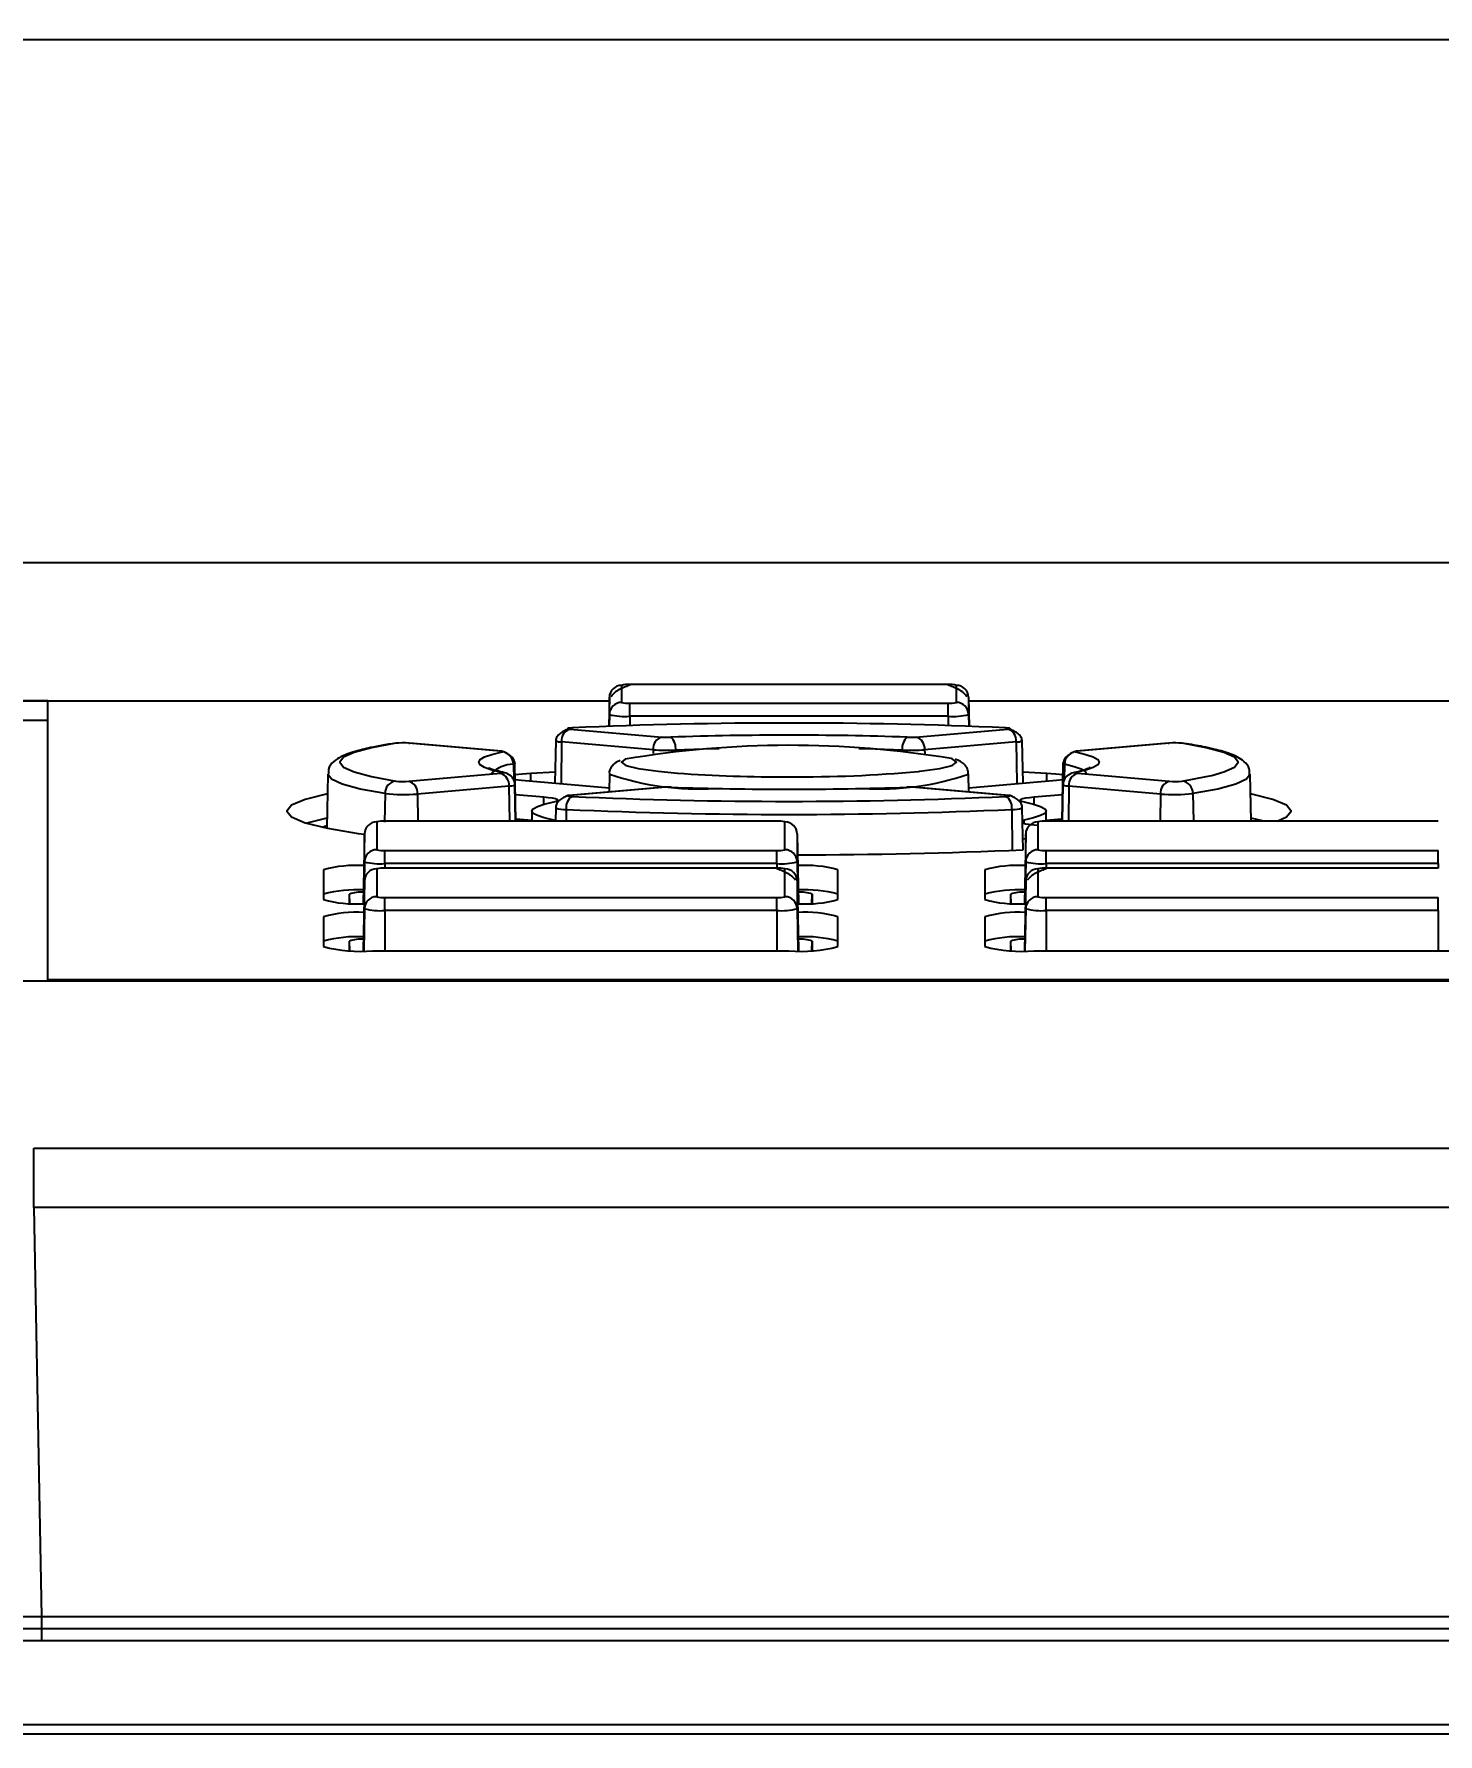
# Model space of a CAD drawing. Header units: millimetres. Extents: x 102 to 710, y 145 to 429.
# Drawn here: x 174.43 to 203.09, y 170.69 to 205.39 of the extents above; entities that cross this region are included whole.
import ezdxf

# ---------------------------------------------------------------- set-up
doc = ezdxf.new("R2010")
doc.units = ezdxf.units.MM
doc.layers.add('DIM', color=5, linetype='Continuous')
doc.styles.add('SLDTEXTSTYLE0', font='TXT', dxfattribs={"width": 0.75})
doc.dimstyles.new('SLDDIMSTYLE0', dxfattribs={"dimtxt": 3.5, "dimasz": 3.302, "dimexe": 0, "dimexo": 0.0625, "dimgap": 0.875, "dimtad": 1, "dimlfac": 2, "dimrnd": 1e-09, "dimzin": 4, "dimdsep": 46, "dimtxsty": 'SLDTEXTSTYLE0', "dimsah": 1, "dimcen": 0.09, "dimadec": 0, "dimazin": 1, "dimtfac": 1, "dimtofl": 0, "dimtmove": 0, "dimatfit": 3, "dimfxl": 1, "dimfrac": 2, "dimtolj": 1, "dimtzin": 12, "dimarcsym": 0})

# ---------------------------------------------------------------- blocks, each defined once
blk = doc.blocks.new('_D')
at = {"layer": 'DIM'}
for p, q in [((102.116, 172.945), (102.118, 235.749)), ((301.968, 172.941), (301.969, 235.745)), ((102.118, 234.749), (301.969, 234.745))]:
    blk.add_line(p, q, dxfattribs=at)
for points in [[(102.118, 234.749), (105.42, 234.241), (105.42, 235.257)], [(301.969, 234.745), (298.667, 235.253), (298.667, 234.237)]]:
    blk.add_solid(points, dxfattribs=at)
at = {"layer": 'DIM', "insert": (188.938, 239.259), "char_height": 3.5, "attachment_point": 1, "rotation": 359.9989, "style": 'SLDTEXTSTYLE0'}
blk.add_mtext('399.70', dxfattribs=at)

msp = doc.modelspace()

# ---------------------------------------------------------------- linework, layer by layer
at = {"color": 7, "linetype": 'Continuous', "lineweight": 25}
for p, q in [((290.3153, 205.2664), (113.7688, 205.2664)), ((186.4226, 192.0929), (186.4226, 191.7443)), ((193.0896, 192.1084), (186.5896, 192.1084)), ((193.0896, 192.1075), (186.5896, 192.1075)), ((193.2567, 191.7443), (193.2567, 192.0929)), ((169.542, 191.7763), (186.1714, 191.7763)), ((174.7094, 191.7741), (174.1095, 191.7741)), ((174.7094, 186.0895), (174.7094, 191.7741)), ((186.1726, 191.8482), (186.1622, 191.2559)), ((186.1726, 191.4996), (186.1726, 191.8482)), ((186.5896, 191.4632), (186.5896, 191.7297)), ((186.5896, 191.7297), (193.0896, 191.7297)), ((193.0896, 191.4632), (193.0896, 191.7297)), ((193.5066, 191.8482), (193.5066, 191.4996)), ((193.5066, 191.8482), (193.517, 191.2559)), ((193.5079, 191.7763), (204.6714, 191.7763)), ((174.7094, 191.3756), (174.1095, 191.3756)), ((185.3758, 191.2007), (187.2466, 191.0376)), ((193.0896, 191.4632), (186.5896, 191.4632)), ((192.4326, 191.0376), (194.3035, 191.2007)), ((183.9473, 190.7501), (182.0765, 190.9131)), ((183.9691, 190.7501), (182.0982, 190.9132)), ((185.0769, 190.9663), (185.0617, 190.0984)), ((185.0769, 190.9663), (185.0777, 190.9685)), ((187.0699, 190.7775), (185.199, 190.9406)), ((194.4802, 190.9406), (192.6094, 190.7775)), ((194.6014, 190.9688), (194.6024, 190.9663)), ((194.6176, 190.0984), (194.6024, 190.9663)), ((197.5811, 190.9132), (195.7102, 190.7501)), ((197.6028, 190.9131), (195.7319, 190.7501)), ((184.2668, 189.3194), (184.2462, 190.4951)), ((195.433, 190.4951), (195.4124, 189.3194)), ((180.4226, 190.2806), (180.4033, 189.1791)), ((182.0765, 190.135), (183.9473, 190.2981)), ((184.2519, 190.1715), (184.3792, 190.1579)), ((184.3792, 190.1579), (186.1678, 190.002)), ((185.0655, 190.3184), (184.5725, 190.2943)), ((186.1726, 190.2799), (186.1663, 189.9183)), ((193.513, 189.9183), (193.5066, 190.2799)), ((193.5115, 190.002), (195.3, 190.1579)), ((195.1068, 190.2943), (194.6137, 190.3184)), ((195.3, 190.1579), (195.4274, 190.1715)), ((195.7319, 190.2981), (197.6028, 190.135)), ((199.2735, 189.3194), (199.2566, 190.2806)), ((184.1241, 190.038), (182.2532, 189.8749)), ((184.2593, 189.3194), (184.2462, 190.0637)), ((184.8326, 189.8102), (184.2574, 189.8604)), ((187.2249, 190.0106), (185.3541, 189.8475)), ((187.2466, 190.0105), (185.3758, 189.8475)), ((187.4284, 190.0137), (187.4462, 190.0131)), ((192.2331, 190.0131), (192.2509, 190.0137)), ((194.3035, 189.8475), (192.4326, 190.0105)), ((194.3252, 189.8475), (192.4543, 190.0106)), ((195.4219, 189.8604), (194.8466, 189.8102)), ((195.433, 190.0637), (195.42, 189.3194)), ((197.426, 189.8749), (195.5552, 190.038)), ((184.5896, 189.5279), (184.5896, 189.3194)), ((185.0769, 189.5925), (185.0721, 189.3194)), ((185.0774, 189.5906), (185.0769, 189.5925)), ((194.6024, 189.5925), (194.6018, 189.5905)), ((194.6174, 188.7375), (194.6024, 189.5925)), ((195.0896, 189.3194), (195.0896, 189.5279)), ((180.4068, 189.3793), (179.996, 189.2788)), ((180.3109, 189.1987), (180.4043, 189.2347)), ((181.4226, 189.3039), (181.4226, 188.7374)), ((189.5896, 189.3194), (181.5896, 189.3194)), ((189.5896, 189.3185), (181.5896, 189.3185)), ((184.5896, 189.3333), (184.2661, 189.3615)), ((185.0724, 189.3352), (185.0398, 189.3425)), ((189.7567, 188.7374), (189.7567, 189.3039)), ((194.6395, 189.3425), (194.6069, 189.3352)), ((194.8466, 189.2456), (194.9214, 189.2391)), ((194.9226, 189.3039), (194.9226, 188.7374)), ((195.4132, 189.3615), (195.0896, 189.3333)), ((203.0896, 189.3194), (195.0896, 189.3194)), ((203.0896, 189.3185), (195.0896, 189.3185)), ((199.536, 189.3194), (199.2724, 189.3793)), ((181.0465, 189.0688), (181.1725, 189.0542)), ((181.1726, 189.0592), (181.1476, 187.6339)), ((181.1726, 188.4927), (181.1726, 189.0592)), ((190.0066, 189.0592), (190.0066, 188.4927)), ((190.0066, 189.0592), (190.0316, 187.6339)), ((194.6708, 188.9528), (194.6135, 188.9578)), ((194.6726, 189.0592), (194.6476, 187.6339)), ((194.6726, 188.4927), (194.6726, 189.0592)), ((181.5896, 188.4564), (181.5896, 188.7228)), ((181.5896, 188.7228), (189.5896, 188.7228)), ((189.5896, 188.4564), (181.5896, 188.4564)), ((189.5896, 188.4564), (189.5896, 188.7228)), ((195.0896, 188.4564), (195.0896, 188.7228)), ((195.0896, 188.7228), (203.0896, 188.7228)), ((203.0896, 188.4564), (195.0896, 188.4564)), ((203.0896, 188.4564), (203.0896, 188.7228)), ((180.3396, 188.3295), (180.3396, 187.7194)), ((181.1726, 188.1005), (181.1476, 186.6752)), ((181.1726, 187.534), (181.1726, 188.1005)), ((181.4226, 188.3452), (181.4226, 187.7787)), ((189.5896, 188.3607), (181.5896, 188.3607)), ((189.5896, 188.3598), (181.5896, 188.3598)), ((189.7567, 187.7787), (189.7567, 188.3452)), ((190.0066, 188.1005), (190.0066, 187.534)), ((190.0066, 188.1005), (190.0316, 186.6752)), ((190.8396, 187.7194), (190.8396, 188.3295)), ((193.8396, 188.3295), (193.8396, 187.7194)), ((194.6726, 188.1005), (194.6476, 186.6752)), ((194.6726, 187.534), (194.6726, 188.1005)), ((194.9226, 188.3452), (194.9226, 187.7787)), ((203.0896, 188.3607), (195.0896, 188.3607)), ((203.0896, 188.3598), (195.0896, 188.3598)), ((180.8658, 187.6427), (180.8658, 187.8314)), ((181.5896, 187.4976), (181.5896, 187.7641)), ((181.5896, 187.7641), (189.5896, 187.7641)), ((189.5896, 187.4976), (189.5896, 187.7641)), ((190.3134, 187.8314), (190.3134, 187.6427)), ((194.3658, 187.6427), (194.3658, 187.8314)), ((195.0896, 187.4976), (195.0896, 187.7641)), ((195.0896, 187.7641), (203.0896, 187.7641)), ((203.0896, 187.4976), (203.0896, 187.7641)), ((180.3396, 187.3708), (180.3396, 186.7607)), ((189.5896, 187.4976), (181.5896, 187.4976)), ((190.8396, 186.7607), (190.8396, 187.3708)), ((193.8396, 187.3708), (193.8396, 186.7607)), ((203.0896, 187.4976), (195.0896, 187.4976)), ((180.8658, 186.684), (180.8658, 186.8727)), ((181.3396, 186.6735), (189.8396, 186.6735)), ((190.3134, 186.8727), (190.3134, 186.684)), ((194.3658, 186.684), (194.3658, 186.8727)), ((194.8396, 186.6735), (203.3396, 186.6735)), ((299.4361, 186.0526), (104.648, 186.0526)), ((174.7094, 186.0526), (174.7094, 186.0895)), ((174.7094, 186.0895), (262.692, 186.0895)), ((174.427, 182.6463), (229.6571, 182.6463)), ((174.427, 181.4327), (174.427, 182.6463)), ((174.427, 181.4327), (174.5783, 173.0895)), ((229.6571, 181.4327), (174.427, 181.4327)), ((171.0384, 172.8395), (174.5779, 172.8395)), ((174.5779, 173.0895), (174.5783, 173.0895)), ((174.5779, 173.0895), (174.5779, 172.8395)), ((174.5779, 172.8395), (174.5779, 172.5895)), ((174.5779, 172.8395), (229.5062, 172.8395)), ((174.5783, 173.0895), (229.5058, 173.0895)), ((174.5779, 172.5895), (170.8615, 172.5895)), ((229.5062, 172.5895), (174.5779, 172.5895)), ((103.4643, 170.8835), (300.6028, 170.8835)), ((300.585, 170.6895), (103.4821, 170.6895))]:
    msp.add_line(p, q, dxfattribs=at)
at = {"color": 8, "linetype": 'Continuous', "lineweight": 25}
for p, q in [((169.542, 194.5997), (263.942, 194.5997)), ((186.5896, 192.1075), (186.5896, 192.1084)), ((193.0896, 192.1075), (193.0896, 192.1084)), ((186.1726, 191.4996), (186.1684, 191.2562)), ((186.5896, 191.4632), (186.5896, 191.2712)), ((193.0896, 191.4632), (193.0896, 191.2712)), ((193.5066, 191.4996), (193.5109, 191.2562)), ((182.0765, 190.9131), (182.0982, 190.9132)), ((185.199, 190.9406), (185.1885, 190.0873)), ((194.4802, 190.9406), (194.4908, 190.0873)), ((197.5811, 190.9132), (197.6028, 190.9131)), ((183.9473, 190.7501), (183.9691, 190.7501)), ((187.0699, 190.7775), (187.0689, 190.6984)), ((187.5235, 190.7696), (187.5237, 190.7431)), ((192.1557, 190.7696), (192.1556, 190.7431)), ((192.6094, 190.7775), (192.6104, 190.6984)), ((195.7102, 190.7501), (195.7319, 190.7501)), ((184.2148, 190.4813), (184.22, 190.1637)), ((184.5725, 190.141), (184.5725, 190.2943)), ((195.1068, 190.141), (195.1068, 190.2943)), ((195.4644, 190.4813), (195.4593, 190.1637)), ((181.5932, 189.8831), (181.5843, 189.3035)), ((182.2532, 189.8749), (182.2601, 189.3194)), ((184.1241, 190.038), (184.133, 189.3194)), ((184.8326, 189.6655), (184.8326, 189.8102)), ((185.3758, 189.8475), (185.3541, 189.8475)), ((187.2466, 190.0105), (187.2249, 190.0106)), ((192.4543, 190.0106), (192.4326, 190.0105)), ((194.3252, 189.8475), (194.3035, 189.8475)), ((194.8466, 189.6655), (194.8466, 189.8102)), ((195.5552, 190.038), (195.5463, 189.3194)), ((197.426, 189.8749), (197.4192, 189.3194)), ((198.0861, 189.8831), (198.0947, 189.3194)), ((185.2925, 189.5607), (185.2905, 189.3194)), ((194.3867, 189.5607), (194.3938, 188.7276)), ((181.5896, 189.3185), (181.5896, 189.3194)), ((185.0398, 189.3194), (185.0398, 189.3425)), ((189.5896, 189.3185), (189.5896, 189.3194)), ((194.6395, 189.2719), (194.6395, 189.3425)), ((195.0896, 189.3185), (195.0896, 189.3194)), ((203.0896, 189.3185), (203.0896, 189.3194)), ((181.1726, 188.4927), (181.1576, 187.6337)), ((181.5896, 188.4564), (181.5896, 188.3607)), ((189.5896, 188.4564), (189.5896, 188.3607)), ((190.0066, 188.4927), (190.0217, 187.6337)), ((194.6726, 188.4927), (194.6576, 187.6337)), ((195.0896, 188.4564), (195.0896, 188.3607)), ((203.0896, 188.4564), (203.0896, 188.3607)), ((181.5896, 188.3598), (181.5896, 188.3607)), ((189.5896, 188.3598), (189.5896, 188.3607)), ((195.0896, 188.3598), (195.0896, 188.3607)), ((203.0896, 188.3598), (203.0896, 188.3607)), ((180.8758, 187.6422), (180.8658, 187.8314)), ((190.3035, 187.6422), (190.3134, 187.8314)), ((194.3758, 187.6422), (194.3658, 187.8314)), ((181.1726, 187.534), (181.1576, 186.675)), ((181.5896, 187.4976), (181.5896, 186.6735)), ((189.5896, 187.4976), (189.5896, 186.6735)), ((190.0066, 187.534), (190.0217, 186.675)), ((194.6726, 187.534), (194.6576, 186.675)), ((195.0896, 187.4976), (195.0896, 186.6735)), ((203.0896, 187.4976), (203.0896, 186.6735)), ((180.8758, 186.6835), (180.8658, 186.8727)), ((190.3035, 186.6835), (190.3134, 186.8727)), ((194.3758, 186.6835), (194.3658, 186.8727))]:
    msp.add_line(p, q, dxfattribs=at)
at = {"color": 7, "linetype": 'Continuous', "lineweight": 25, "flags": 128}
for points in [[(185.4132, 191.2237), (185.3818, 191.2218), (185.3564, 191.2193), (185.3383, 191.2163), (185.3285, 191.213), (185.3275, 191.2097), (185.3354, 191.2064), (185.3518, 191.2033), (185.3758, 191.2007)], [(194.3035, 191.2007), (194.3275, 191.2033), (194.3438, 191.2064), (194.3517, 191.2097), (194.3508, 191.213), (194.341, 191.2163), (194.3229, 191.2193), (194.2975, 191.2218), (194.266, 191.2237)], [(181.8121, 190.9099), (181.3195, 190.8189), (180.962, 190.7233), (180.7452, 190.6245), (180.6726, 190.5241), (180.7452, 190.4237), (180.962, 190.3249), (181.3195, 190.2293), (181.8121, 190.1383)], [(183.9837, 190.3139), (183.7765, 190.3647), (183.6271, 190.417), (183.5369, 190.4703), (183.5067, 190.5241), (183.5369, 190.5779), (183.6271, 190.6312), (183.7765, 190.6835), (183.9837, 190.7342)], [(183.9837, 190.7342), (183.9913, 190.7363), (183.9955, 190.7384), (183.9961, 190.7405), (183.993, 190.7426), (183.9865, 190.7447), (183.9765, 190.7467), (183.9634, 190.7485), (183.9473, 190.7501)], [(184.2443, 190.4986), (184.2457, 190.4969), (184.2462, 190.4951)], [(195.433, 190.4951), (195.4336, 190.4969), (195.4349, 190.4986)], [(195.7319, 190.7501), (195.7159, 190.7485), (195.7028, 190.7467), (195.6928, 190.7447), (195.6862, 190.7426), (195.6832, 190.7405), (195.6838, 190.7384), (195.6879, 190.7363), (195.6956, 190.7342)], [(195.6956, 190.7342), (195.9028, 190.6835), (196.0522, 190.6312), (196.1424, 190.5779), (196.1726, 190.5241), (196.1424, 190.4703), (196.0522, 190.417), (195.9028, 190.3647), (195.6956, 190.3139)], [(183.9473, 190.2981), (183.9634, 190.2997), (183.9765, 190.3015), (183.9865, 190.3035), (183.993, 190.3055), (183.9961, 190.3077), (183.9955, 190.3098), (183.9913, 190.3119), (183.9837, 190.3139)], [(184.5725, 190.2943), (184.3925, 190.2823), (184.2502, 190.2673)], [(195.429, 190.2673), (195.2867, 190.2823), (195.1068, 190.2943)], [(195.6956, 190.3139), (195.6879, 190.3119), (195.6838, 190.3098), (195.6832, 190.3077), (195.6862, 190.3055), (195.6928, 190.3035), (195.7028, 190.3015), (195.7159, 190.2997), (195.7319, 190.2981)], [(197.8672, 190.1383), (198.3597, 190.2293), (198.4752, 190.256)], [(180.4156, 189.8792), (179.9606, 189.766), (179.6828, 189.6481), (179.5896, 189.5279), (179.6828, 189.4077), (179.9606, 189.2897), (180.4179, 189.1761), (181.0465, 189.0688)], [(184.2462, 190.0637), (184.2457, 190.0619), (184.2446, 190.0604)], [(185.0398, 189.7133), (185.0902, 189.7256), (185.1188, 189.7385), (185.125, 189.7515), (185.1086, 189.7645), (185.0701, 189.7772), (185.0103, 189.7892), (184.9306, 189.8003), (184.8326, 189.8102)], [(185.3758, 189.8475), (185.3518, 189.8449), (185.3354, 189.8418), (185.3275, 189.8385), (185.3285, 189.8352), (185.3383, 189.8319), (185.3564, 189.8289), (185.3818, 189.8264), (185.4132, 189.8244)], [(194.266, 189.8244), (194.2975, 189.8264), (194.3229, 189.8289), (194.341, 189.8319), (194.3508, 189.8352), (194.3517, 189.8385), (194.3438, 189.8418), (194.3275, 189.8449), (194.3035, 189.8475)], [(194.8466, 189.8102), (194.7487, 189.8003), (194.6689, 189.7892), (194.6091, 189.7772), (194.5706, 189.7645), (194.5543, 189.7515), (194.5605, 189.7385), (194.5891, 189.7256), (194.6395, 189.7133)], [(195.4347, 190.0604), (195.4336, 190.0619), (195.433, 190.0637)], [(199.8066, 189.3194), (199.9965, 189.4077), (200.0896, 189.5279), (199.9965, 189.6481), (199.7187, 189.766), (199.2637, 189.8792)], [(185.0398, 189.3425), (184.8445, 189.3871), (184.7034, 189.4332), (184.6182, 189.4803), (184.5896, 189.5279), (184.6182, 189.5755), (184.7034, 189.6226), (184.8445, 189.6687), (185.0398, 189.7133)], [(194.6395, 189.7133), (194.8348, 189.6687), (194.9759, 189.6226), (195.0611, 189.5755), (195.0896, 189.5279), (195.0611, 189.4803), (194.9759, 189.4332), (194.8348, 189.3871), (194.6395, 189.3425)]]:
    msp.add_lwpolyline(points, dxfattribs=at)
at = {"color": 8, "linetype": 'Continuous', "lineweight": 25, "flags": 128}
for points in [[(198.4752, 190.256), (198.7172, 190.3249), (198.934, 190.4237), (199.0067, 190.5241), (198.934, 190.6245), (198.7172, 190.7233), (198.3597, 190.8189), (197.8672, 190.9099)], [(184.2462, 190.4951), (184.2443, 190.4916), (184.2339, 190.4863), (184.2148, 190.4813)], [(186.4934, 190.5844), (186.4226, 190.5241), (186.5083, 190.4578), (186.761, 190.3949), (187.1681, 190.3384), (187.5611, 190.3022)], [(188.4162, 190.7948), (188.083, 190.787), (187.5235, 190.7696)], [(192.1557, 190.7696), (191.5963, 190.787), (191.2631, 190.7948)], [(192.4807, 190.3351), (192.5112, 190.3384), (192.9183, 190.3949), (193.171, 190.4578), (193.2567, 190.5241), (193.171, 190.5904), (193.1511, 190.5976)], [(195.4644, 190.4813), (195.4453, 190.4863), (195.435, 190.4916), (195.433, 190.4951)], [(181.5932, 189.8831), (181.0872, 189.9765), (180.72, 190.0748), (180.4973, 190.1763), (180.4226, 190.2794), (180.4226, 190.2806)], [(195.9224, 190.2751), (195.9226, 190.2794), (195.8936, 190.3311), (195.807, 190.3823), (195.6635, 190.4325), (195.4644, 190.4813)], [(199.2566, 190.2806), (199.2566, 190.2794), (199.182, 190.1763), (198.9593, 190.0748), (198.5921, 189.9765), (198.0861, 189.8831)]]:
    msp.add_lwpolyline(points, dxfattribs=at)
at = {"color": 7, "linetype": 'Continuous', "lineweight": 25}
for centre, radius, start, end in [((186.4221, 191.8434), 0.2495, 89.89367, 178.88807), ((186.5482, 191.6173), 0.4919, 85.16626, 104.79522), ((193.1311, 191.6173), 0.4919, 75.20496, 94.83356), ((193.2571, 191.8434), 0.2495, 1.11193, 90.10612), ((186.4221, 191.4947), 0.2495, 89.89299, 178.88831), ((186.5482, 192.2198), 0.4919, 255.20478, 274.83374), ((193.1311, 192.2198), 0.4919, 265.16644, 284.79504), ((193.2571, 191.4947), 0.2495, 1.11169, 90.1068), ((185.4422, 190.9654), 0.2445, 105.77716, 185.82844), ((189.8396, 93.729), 97.5952, 87.400472, 92.599528), ((186.4862, 192.6867), 1.2278, 255.20432, 274.83334), ((193.1931, 192.6867), 1.2278, 265.16665, 284.79571), ((194.237, 190.9654), 0.2445, 354.17147, 74.2228), ((181.9617, 189.496), 1.4218, 85.37152, 96.04271), ((189.8614, 170.7833), 20.0854, 80.57324, 99.65307), ((187.3131, 190.8024), 0.2445, 105.77709, 185.82878), ((187.3658, 192.6602), 1.6269, 265.79957, 272.20393), ((189.8396, 121.5842), 69.4921, 88.011526, 91.988474), ((187.2382, 190.8166), 0.2892, 350.64542, 48.8863), ((192.441, 190.8166), 0.2892, 131.11435, 189.35393), ((192.3135, 192.6601), 1.6269, 267.79604, 274.20045), ((192.3662, 190.8024), 0.2445, 354.17172, 74.22268), ((197.7175, 189.496), 1.4218, 83.95729, 94.62848), ((183.9571, 190.6206), 0.13, 59.55773, 84.73574), ((183.9642, 190.4843), 0.2507, 359.29692, 85.53155), ((187.3674, 194.8278), 4.0612, 265.79922, 272.20369), ((192.3119, 194.8278), 4.0612, 267.79632, 274.20076), ((195.7151, 190.4843), 0.2507, 94.46814, 180.70327), ((195.7222, 190.6206), 0.1301, 95.26838, 120.51414), ((183.8809, 190.0628), 0.2445, 354.17188, 74.22253), ((183.9914, 190.1012), 0.2129, 61.43456, 92.07212), ((189.6829, 219.7697), 29.5438, 265.88161, 270.30396), ((190.0466, 217.2993), 27.0738, 269.5619, 275.15821), ((195.7984, 190.0628), 0.2445, 105.7772, 185.82853), ((195.6879, 190.1012), 0.2129, 87.92765, 118.3953), ((181.8416, 189.8915), 0.2486, 96.82689, 181.93658), ((181.9668, 193.4131), 3.5497, 263.95765, 274.62766), ((181.9617, 191.5522), 1.4218, 263.95729, 274.62848), ((182.01, 189.8998), 0.2445, 354.17088, 74.22297), ((185.5505, 189.6021), 0.2613, 121.69209, 189.1336), ((185.366, 189.718), 0.13, 95.26081, 120.44711), ((189.8396, 287.3192), 97.5952, 267.400472, 272.599528), ((187.3658, 188.388), 1.6269, 87.79607, 94.20043), ((189.8396, 259.464), 69.4921, 268.011526, 271.988474), ((192.3135, 188.388), 1.6269, 85.79955, 92.20396), ((194.1288, 189.6021), 0.2613, 350.86633, 58.30831), ((194.3133, 189.718), 0.13, 59.49933, 84.73913), ((197.6693, 189.8998), 0.2445, 105.77706, 185.82867), ((197.7124, 193.4131), 3.5497, 265.37234, 276.04235), ((197.7175, 191.5522), 1.4218, 265.37152, 276.04271), ((197.8376, 189.8915), 0.2486, 358.06316, 83.17301), ((189.8396, 289.713), 100.2555, 267.40045, 272.59955), ((181.4221, 189.0544), 0.2495, 89.89346, 178.88849), ((181.5482, 188.8284), 0.4919, 85.16649, 104.79505), ((189.6311, 188.8284), 0.4919, 75.2049, 94.83362), ((189.7571, 189.0544), 0.2495, 1.11215, 90.10612), ((194.9338, 190.7418), 1.4988, 257.45077, 266.66521), ((194.9221, 189.0544), 0.2495, 89.89388, 178.88796), ((195.0482, 188.8284), 0.4919, 85.16641, 104.79507), ((181.0149, 185.8386), 2.5809, 86.74807, 105.16839), ((181.4221, 188.4879), 0.2495, 89.89355, 178.8884), ((181.4862, 189.6798), 1.2278, 255.2042, 274.83367), ((181.5482, 189.2129), 0.4918, 255.20327, 274.83392), ((189.6311, 189.2129), 0.4918, 265.16597, 284.79678), ((189.6931, 189.6798), 1.2278, 265.16637, 284.79571), ((189.7571, 188.4879), 0.2495, 1.11224, 90.10603), ((189.9793, 293.2543), 104.6197, 270.019045, 272.540903), ((190.1643, 185.8386), 2.5809, 74.8316, 93.25193), ((194.5149, 185.8385), 2.5809, 86.7481, 105.16836), ((194.9221, 188.4879), 0.2495, 89.89397, 178.88787), ((194.9862, 189.6798), 1.2278, 255.20429, 274.83362), ((195.0482, 189.2129), 0.4918, 255.20325, 274.834), ((181.4221, 188.0957), 0.2495, 89.89334, 178.88839), ((181.5482, 187.8696), 0.4919, 85.16659, 104.79558), ((189.6311, 187.8697), 0.4919, 75.20437, 94.83352), ((189.7571, 188.0957), 0.2495, 1.11225, 90.10624), ((194.9221, 188.0957), 0.2495, 89.89376, 178.88786), ((195.0482, 187.8696), 0.4919, 85.16652, 104.7956), ((181.0111, 185.3586), 2.5623, 86.83312, 105.19077), ((181.0088, 190.1818), 2.5517, 254.79614, 273.11846), ((181.1028, 187.1412), 0.7297, 86.15361, 108.95095), ((181.4221, 187.5291), 0.2495, 89.89334, 178.88839), ((181.5482, 188.2542), 0.4918, 255.20411, 274.83372), ((189.6311, 188.2542), 0.4918, 265.16617, 284.79594), ((189.7571, 187.5291), 0.2495, 1.11225, 90.10624), ((190.1682, 185.3586), 2.5623, 74.80922, 93.16689), ((190.0764, 187.1413), 0.7297, 71.0488, 93.84663), ((190.1704, 190.1818), 2.5517, 266.88155, 285.20386), ((194.5111, 185.3586), 2.5623, 86.83314, 105.19074), ((194.5088, 190.1818), 2.5517, 254.79618, 273.11842), ((194.6028, 187.1413), 0.7297, 86.15336, 108.95118), ((194.9221, 187.5291), 0.2495, 89.89376, 178.88786), ((195.0482, 188.2542), 0.4918, 255.20409, 274.83379), ((181.0149, 184.8798), 2.5809, 86.74812, 105.16834), ((181.4862, 188.721), 1.2278, 255.20378, 274.83409), ((189.6931, 188.721), 1.2278, 265.16596, 284.79613), ((190.1643, 184.8798), 2.5809, 74.83165, 93.25188), ((194.5149, 184.8798), 2.5809, 86.74815, 105.16831), ((194.9862, 188.721), 1.2278, 255.20387, 274.83403), ((181.011, 184.3999), 2.5623, 86.83285, 105.19091), ((181.0915, 189.6073), 2.9442, 255.20403, 274.83391), ((181.1028, 186.1824), 0.7298, 86.15484, 108.94973), ((190.0877, 189.6073), 2.9442, 265.16609, 284.79598), ((190.1682, 184.3999), 2.5623, 74.80908, 93.16716), ((190.0764, 186.1825), 0.7298, 71.05002, 93.84541), ((194.511, 184.3999), 2.5623, 86.83287, 105.19088), ((194.5915, 189.6073), 2.9443, 255.20406, 274.83388), ((194.6028, 186.1825), 0.7298, 86.15459, 108.94995)]:
    msp.add_arc(centre, radius, start, end, dxfattribs=at)
at = {"color": 8, "linetype": 'Continuous', "lineweight": 25}
for centre, radius, start, end in [((185.1753, 191.1308), 0.1917, 239.09409, 277.09152), ((194.5039, 191.1308), 0.1917, 262.90855, 300.90575), ((184.2096, 189.8671), 0.6141, 89.51469, 137.51617), ((187.9953, 195.627), 5.6493, 251.17758, 273.44076), ((191.684, 195.627), 5.6492, 266.5592, 288.82247), ((184.1228, 190.3796), 0.3416, 270.22083, 290.88525), ((195.5495, 190.3421), 0.3042, 247.82247, 271.0634), ((185.2508, 190.0484), 0.4895, 249.26013, 274.89096), ((194.4165, 190.1362), 0.5763, 267.04254, 288.75568)]:
    msp.add_arc(centre, radius, start, end, dxfattribs=at)
at = {"color": 7, "linetype": 'Continuous', "lineweight": 25}
for points, knots in [([(186.5896, 192.0942), (186.5752, 192.0897), (186.5455, 192.0804), (186.4932, 192.0607), (186.437, 192.0365), (186.3794, 192.0079), (186.3242, 191.9754), (186.2561, 191.9277), (186.2252, 191.8885), (186.2045, 191.8621)], [0, 0, 0, 0, 0.10673374, 0.22011794, 0.33969501, 0.46479138, 0.59455463, 0.72798504, 1, 1, 1, 1]), ([(193.4748, 191.8621), (193.4541, 191.8885), (193.4232, 191.9277), (193.3551, 191.9754), (193.2999, 192.0079), (193.2422, 192.0365), (193.1861, 192.0607), (193.1337, 192.0804), (193.104, 192.0897), (193.0896, 192.0942)], [0, 0, 0, 0, 0.2720143, 0.4054461, 0.535208, 0.6603045, 0.7798833, 0.8932676, 1, 1, 1, 1]), ([(185.3627, 191.2089), (185.347, 191.2037), (185.3149, 191.1932), (185.2484, 191.1638), (185.1694, 191.1158), (185.0981, 191.0459), (185.0845, 190.9946), (185.0776, 190.9685)], [0, 0, 0, 0, 0.10898046, 0.22385598, 0.46839821, 0.72960486, 1, 1, 1, 1]), ([(194.6016, 190.9685), (194.5947, 190.9946), (194.5812, 191.0459), (194.5099, 191.1158), (194.4309, 191.1638), (194.3644, 191.1932), (194.3322, 191.2037), (194.3166, 191.2089)], [0, 0, 0, 0, 0.27039533, 0.5316016, 0.77614483, 0.89102135, 1, 1, 1, 1]), ([(181.773, 190.9078), (181.6753, 190.8915), (181.3879, 190.8439), (181.0102, 190.7582), (180.7223, 190.659), (180.5574, 190.5544), (180.4281, 190.4247), (180.4375, 190.3165), (180.4402, 190.2857)], [0, 0, 0, 0, 0.1326535, 0.3899045, 0.6522388, 0.8128904, 0.9466897, 1, 1, 1, 1]), ([(199.2389, 190.2746), (199.2412, 190.3135), (199.248, 190.4272), (199.1254, 190.5504), (198.9733, 190.6501), (198.7175, 190.7434), (198.3525, 190.8325), (198.0389, 190.8854), (197.9062, 190.9078)], [0, 0, 0, 0, 0.0662683, 0.1936401, 0.3369026, 0.5718687, 0.8188737, 1, 1, 1, 1]), ([(184.2444, 190.4985), (184.2387, 190.5235), (184.2275, 190.5729), (184.1748, 190.6401), (184.1048, 190.6968), (184.0497, 190.721), (184.023, 190.7327)], [0, 0, 0, 0, 0.2646155, 0.5226589, 0.7689255, 1, 1, 1, 1]), ([(186.3961, 190.5577), (186.3747, 190.5509), (186.3182, 190.5331), (186.2378, 190.4697), (186.1587, 190.3364), (186.1754, 190.2775), (186.1769, 190.2724)], [0, 0, 0, 0, 0.2439617, 0.6431366, 0.9685985, 1, 1, 1, 1]), ([(193.4964, 190.2783), (193.4961, 190.3125), (193.4954, 190.3955), (193.4153, 190.4888), (193.331, 190.5483), (193.2685, 190.5704), (193.2319, 190.5834)], [0, 0, 0, 0, 0.1553406, 0.37816021, 0.63671075, 1, 1, 1, 1]), ([(195.6562, 190.7327), (195.6296, 190.721), (195.5745, 190.6968), (195.5045, 190.6401), (195.4518, 190.5729), (195.4406, 190.5235), (195.4349, 190.4985)], [0, 0, 0, 0, 0.2310754, 0.4773418, 0.735385, 1, 1, 1, 1]), ([(184.0355, 190.3095), (183.979, 190.3221), (183.8394, 190.3532), (183.7159, 190.4008), (183.7092, 190.4052), (183.7068, 190.4068)], [0, 0, 0, 0, 0.304016, 0.7521986, 1, 1, 1, 1]), ([(184.2444, 190.0603), (184.2433, 190.0838), (184.2412, 190.1304), (184.2087, 190.1949), (184.1594, 190.2507), (184.1144, 190.2761), (184.0924, 190.2886)], [0, 0, 0, 0, 0.2591881, 0.5142326, 0.7618678, 1, 1, 1, 1]), ([(195.5868, 190.2886), (195.5648, 190.2761), (195.5199, 190.2507), (195.4706, 190.1949), (195.4381, 190.1304), (195.4359, 190.0838), (195.4348, 190.0603)], [0, 0, 0, 0, 0.2381325, 0.485768, 0.7408111, 1, 1, 1, 1]), ([(195.9757, 190.4063), (195.9773, 190.4081), (195.9901, 190.4224), (195.9253, 190.3781), (195.808, 190.3467), (195.6851, 190.3188), (195.6438, 190.3095)], [0, 0, 0, 0, 0.04460955, 0.36078968, 0.78520677, 1, 1, 1, 1]), ([(185.3001, 189.8301), (185.2708, 189.818), (185.2097, 189.7929), (185.1358, 189.7348), (185.0844, 189.666), (185.0799, 189.6158), (185.0776, 189.5904)], [0, 0, 0, 0, 0.2268018, 0.4723291, 0.732194, 1, 1, 1, 1]), ([(194.6017, 189.5904), (194.5994, 189.6158), (194.5949, 189.666), (194.5434, 189.7348), (194.4696, 189.7929), (194.4085, 189.818), (194.3792, 189.8301)], [0, 0, 0, 0, 0.26780649, 0.5276727, 0.77319787, 1, 1, 1, 1]), ([(189.9748, 188.1144), (189.9541, 188.1408), (189.9232, 188.18), (189.8551, 188.2277), (189.7999, 188.2602), (189.7422, 188.2888), (189.6861, 188.313), (189.6337, 188.3327), (189.604, 188.342), (189.5896, 188.3465)], [0, 0, 0, 0, 0.2720133, 0.4054432, 0.5352069, 0.6603052, 0.7798835, 0.8932683, 1, 1, 1, 1]), ([(195.0896, 188.3465), (195.0752, 188.342), (195.0455, 188.3327), (194.9932, 188.313), (194.937, 188.2888), (194.8794, 188.2602), (194.8242, 188.2277), (194.7561, 188.18), (194.7252, 188.1408), (194.7045, 188.1144)], [0, 0, 0, 0, 0.106731, 0.2201158, 0.3396949, 0.4647917, 0.5945561, 0.7279867, 1, 1, 1, 1]), ([(171.0384, 173.0895), (171.2718, 173.0822), (171.5243, 173.0809), (171.9304, 173.0804), (172.0704, 173.0806), (172.3598, 173.0813), (172.5097, 173.0819), (172.9639, 173.0839), (173.2756, 173.0854), (173.9167, 173.088), (174.2475, 173.089), (174.5779, 173.0895)], [0, 0, 0, 0, 0.25, 0.25, 0.375, 0.375, 0.5, 0.5, 0.75, 0.75, 1, 1, 1, 1])]:
    msp.add_open_spline(points, degree=3, knots=knots, dxfattribs=at)

# ---------------------------------------------------------------- dimensions: what is measured, and where the dimension line sits
at = {"layer": 'DIM'}
dim = msp.add_linear_dim(base=(301.9688, 234.7451), p1=(102.1164, 171.9448), p2=(301.9676, 171.9411), angle=359.99891, dimstyle='SLDDIMSTYLE0', dxfattribs=at)
dim.commit()
dim.dimension.update_dxf_attribs({"geometry": '_D', "text_midpoint": (196.0493, 234.7471), "dimtype": 160})

doc.saveas('drawing.dxf')
